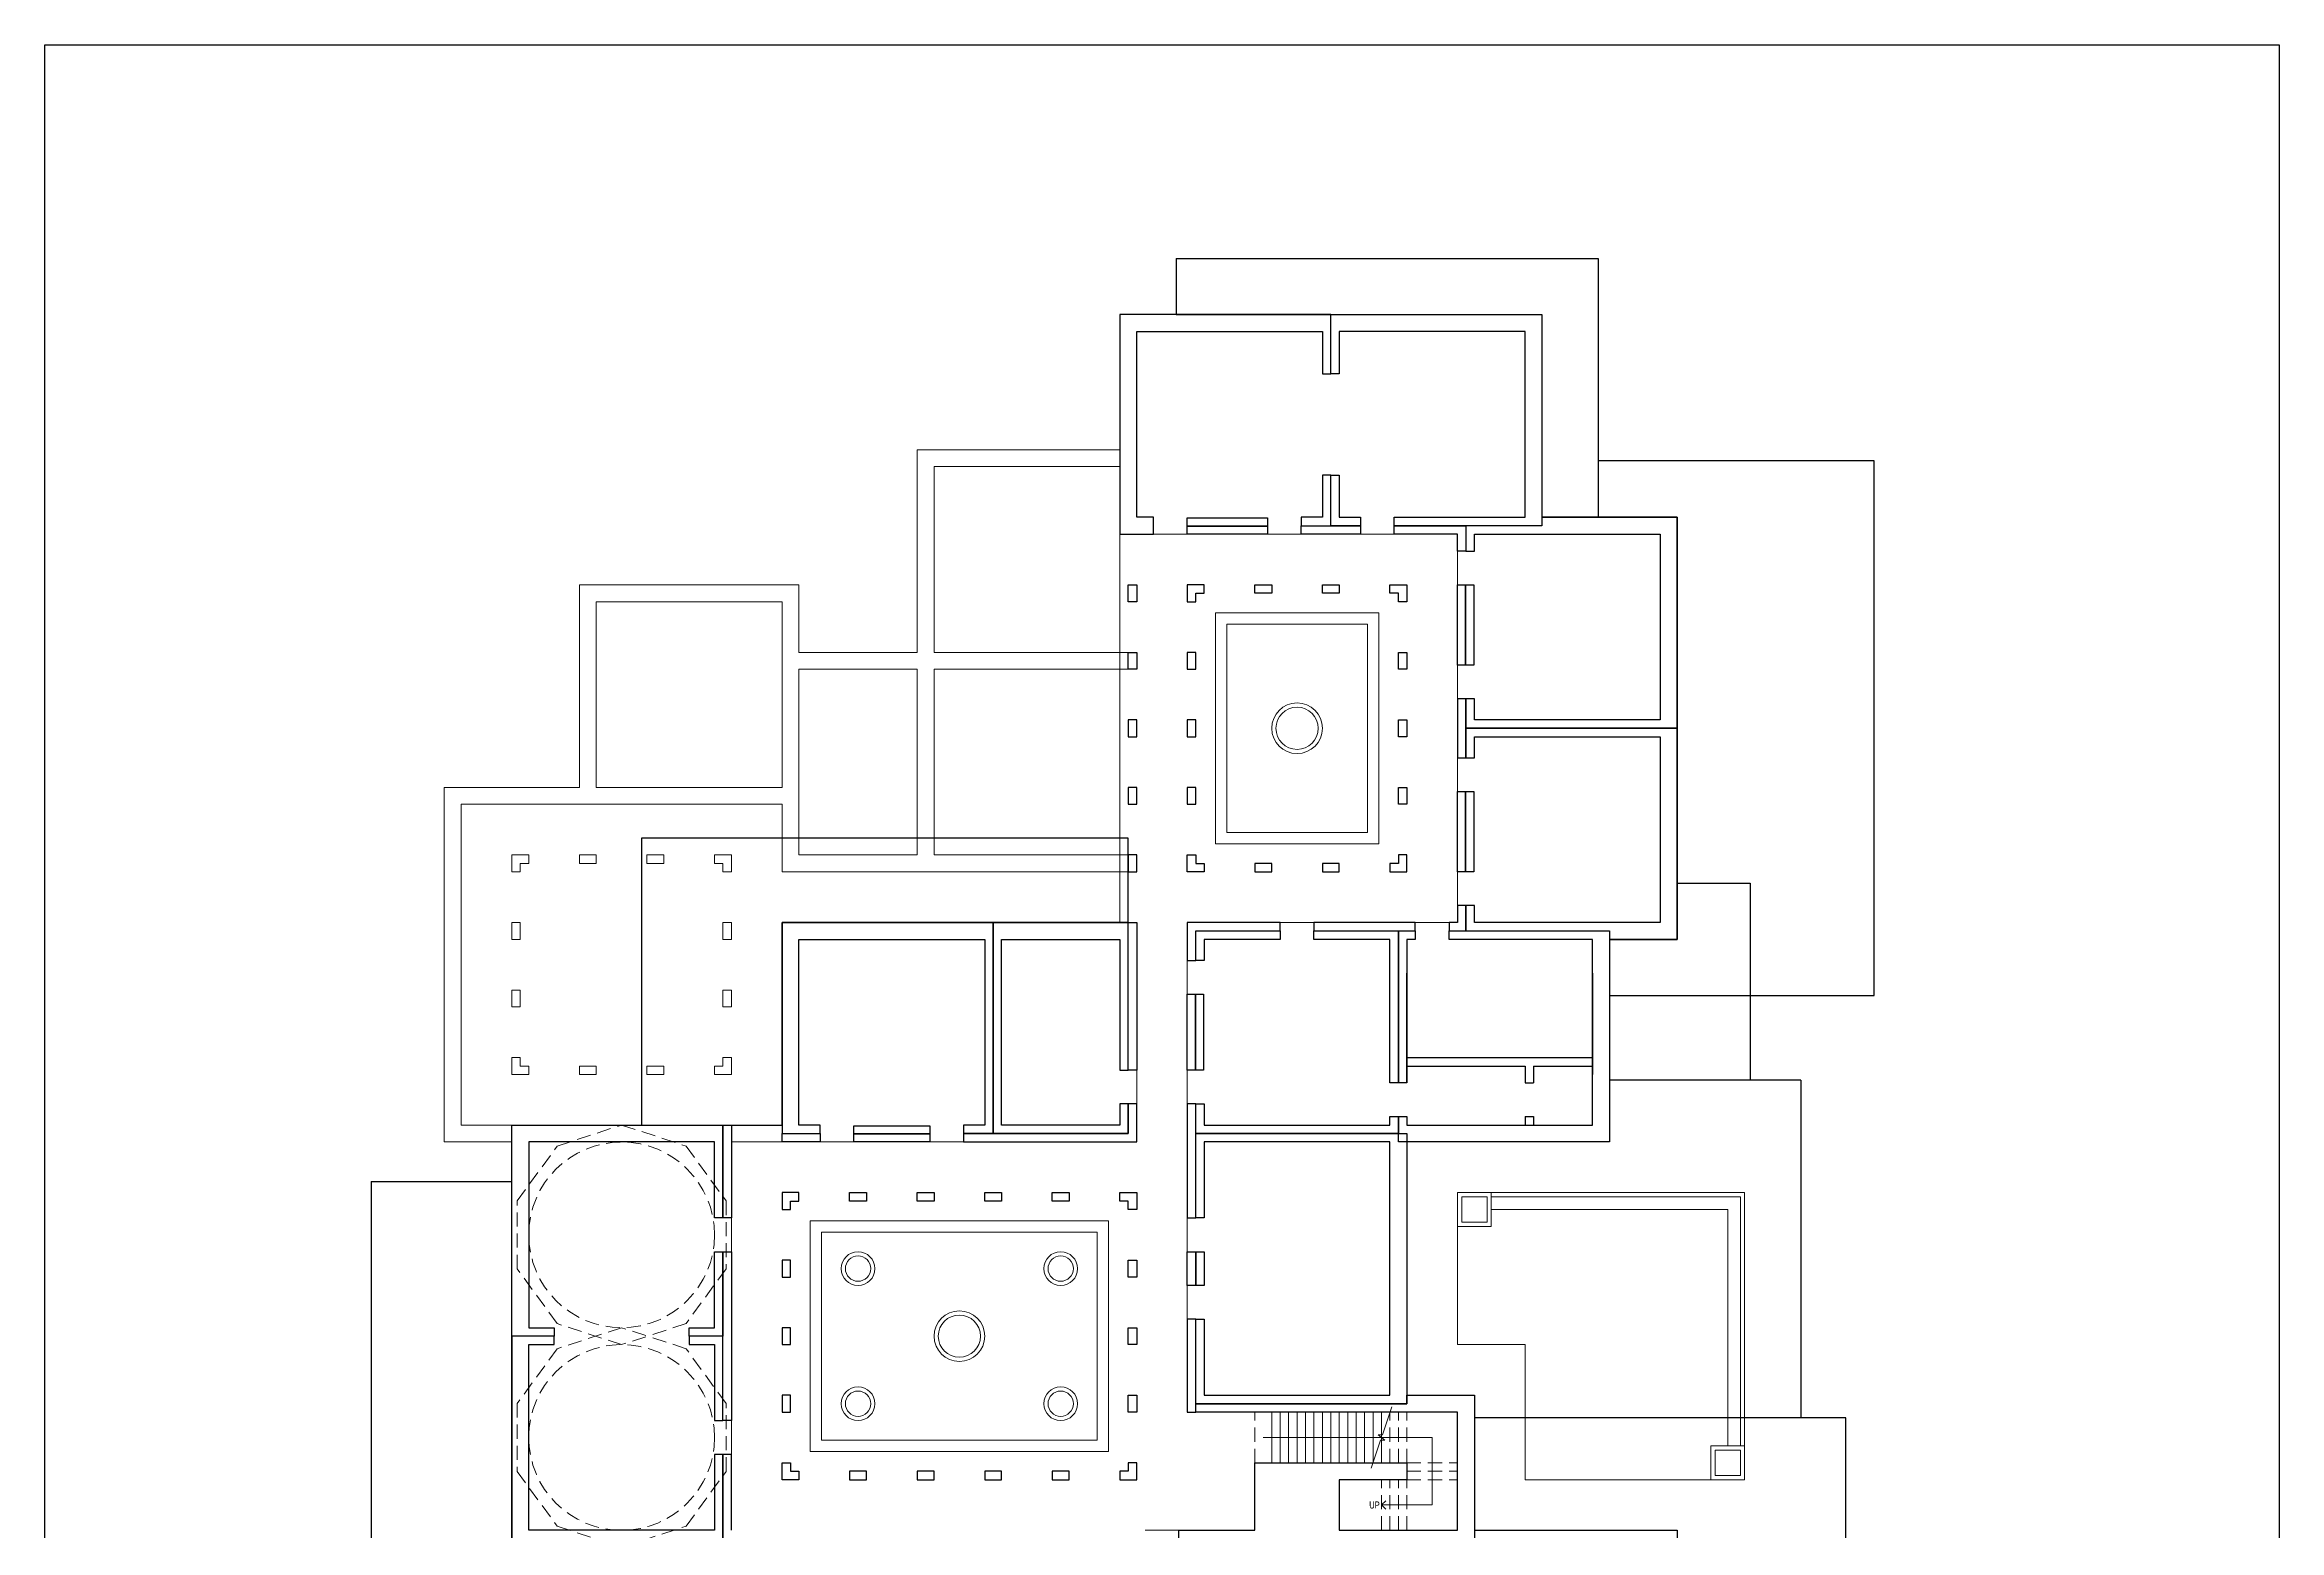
# Model space of a CAD drawing. Header units: millimetres. Extents: x 19 to 1143, y 22 to 444.
# Drawn here: x 192.4 to 271.8, y 391.2 to 444 of the extents above; entities that cross this region are included whole.
import ezdxf

# ---------------------------------------------------------------- set-up
doc = ezdxf.new("R2010")
doc.units = ezdxf.units.MM
doc.linetypes.add('HIDDEN', pattern=[0.375, 0.25, -0.125])
for name, color, linetype, lineweight in [('Above', 31, 'Continuous', 15), ('Elevation 1', 41, 'Continuous', 15), ('Elevation 2', 45, 'Continuous', 9), ('Future expansion', 63, 'Continuous', 9), ('Wall', 42, 'Continuous', 30)]:
    doc.layers.add(name, color=color, linetype=linetype, lineweight=lineweight)
doc.styles.add('THAI', font='', dxfattribs={"width": 0.8})
doc.styles.get('THAI').set_extended_font_data('VNI-Avo')

# ---------------------------------------------------------------- blocks, each defined once
blk = doc.blocks.new('_Open90')
at = {"color": 0, "linetype": 'ByBlock', "lineweight": -2}
for p, q in [((0, 0), (-1, 0)), ((-0.5, 0.5), (0, 0)), ((0, 0), (-0.5, -0.5))]:
    blk.add_line(p, q, dxfattribs=at)

msp = doc.modelspace()

# ---------------------------------------------------------------- linework, layer by layer
for p, q in [((232.617, 436.382), (247.617, 436.382)), ((232.617, 436.382), (232.617, 434.382)), ((247.617, 436.382), (247.617, 427.182)), ((257.417, 429.182), (247.617, 429.182)), ((257.417, 410.182), (257.417, 429.182)), ((213.617, 415.782), (213.617, 405.582)), ((250.417, 414.182), (253.017, 414.182)), ((253.017, 414.182), (253.017, 407.182)), ((248.017, 410.182), (257.417, 410.182)), ((254.817, 407.182), (248.017, 407.182)), ((254.817, 407.182), (254.817, 395.182)), ((204.017, 403.582), (204.017, 388.582)), ((204.017, 403.582), (209.017, 403.582)), ((256.417, 395.182), (243.217, 395.182)), ((256.417, 383.582), (256.417, 395.182))]:
    msp.add_line(p, q)
msp.add_lwpolyline([(192.417, 349.975), (192.417, 443.975), (271.817, 443.975), (271.817, 349.975)], close=True)
for points in [[(232.617, 434.382), (245.617, 434.382), (245.617, 427.182), (247.617, 427.182)], [(247.617, 427.182), (250.417, 427.182), (250.417, 412.182), (248.017, 412.182), (248.017, 404.982), (240.817, 404.982), (240.817, 395.982), (243.217, 395.982), (243.217, 391.182), (250.417, 391.182), (250.417, 383.582)], [(250.417, 367.364), (250.417, 359.764), (240.426, 359.764), (236.426, 359.764), (236.426, 357.364), (227.808, 357.364), (227.808, 359.764), (224.608, 359.764), (213.817, 359.764), (213.817, 367.364), (213.817, 390.582), (209.017, 390.582), (209.017, 405.582), (218.617, 405.582), (218.617, 412.782), (230.917, 412.782), (230.917, 415.782), (213.617, 415.782)]]:
    msp.add_lwpolyline(points)
at = {"layer": 'Above', "linetype": 'HIDDEN', "ltscale": 2}
for p, q in [((210.625, 404.837), (212.917, 405.582)), ((212.917, 405.582), (215.209, 404.837)), ((209.208, 402.887), (210.625, 404.837)), ((215.209, 404.837), (216.626, 402.887)), ((209.208, 400.477), (209.208, 402.887)), ((216.626, 402.887), (216.626, 400.477)), ((210.625, 398.527), (209.208, 400.477)), ((216.626, 400.477), (215.209, 398.527)), ((212.917, 397.782), (210.625, 398.527)), ((212.917, 398.382), (210.625, 397.637)), ((215.209, 398.527), (212.917, 397.782)), ((215.209, 397.637), (212.917, 398.382)), ((210.625, 397.637), (209.208, 395.687)), ((216.626, 395.687), (215.209, 397.637)), ((209.208, 395.687), (209.208, 393.277)), ((216.626, 393.277), (216.626, 395.687)), ((235.417, 393.582), (235.417, 395.382)), ((240.217, 393.582), (240.217, 395.382)), ((240.517, 393.582), (240.517, 395.382)), ((240.817, 393.582), (240.817, 395.382)), ((209.208, 393.277), (210.625, 391.327)), ((215.209, 391.327), (216.626, 393.277)), ((240.817, 393.582), (242.617, 393.582)), ((240.817, 393.282), (242.617, 393.282)), ((239.917, 391.182), (239.917, 392.982)), ((240.217, 391.182), (240.217, 392.982)), ((240.517, 391.182), (240.517, 392.982)), ((240.817, 391.182), (240.817, 392.982)), ((240.817, 392.982), (242.617, 392.982)), ((210.625, 391.327), (212.917, 390.582)), ((212.917, 390.582), (215.209, 391.327))]:
    msp.add_line(p, q, dxfattribs=at)
for centre in [(212.917, 401.682), (212.917, 394.482)]:
    msp.add_circle(centre, 3.3, dxfattribs=at)
at = {"layer": 'Elevation 1'}
for p, q in [((230.617, 412.782), (230.617, 426.582)), ((231.817, 426.582), (233.017, 426.582)), ((235.867, 426.582), (237.067, 426.582)), ((240.367, 426.582), (239.167, 426.582)), ((242.617, 424.782), (242.617, 425.982)), ((234.017, 423.782), (239.817, 423.782)), ((234.017, 415.582), (234.017, 423.782)), ((234.417, 423.382), (239.417, 423.382)), ((234.417, 415.982), (234.417, 423.382)), ((239.417, 423.382), (239.417, 415.982)), ((239.817, 423.782), (239.817, 415.582)), ((242.617, 420.732), (242.617, 421.932)), ((242.617, 417.432), (242.617, 418.632)), ((239.817, 415.582), (234.017, 415.582)), ((239.417, 415.982), (234.417, 415.982)), ((242.617, 413.382), (242.617, 414.582)), ((236.317, 412.782), (237.517, 412.782)), ((241.117, 412.782), (242.317, 412.782)), ((233.017, 410.232), (233.017, 411.432)), ((231.217, 406.332), (231.217, 407.532)), ((233.017, 406.332), (233.017, 407.532)), ((218.617, 405.582), (216.817, 405.582)), ((218.617, 404.982), (216.817, 404.982)), ((219.967, 404.982), (221.167, 404.982)), ((223.867, 404.982), (225.067, 404.982)), ((252.817, 403.182), (243.817, 403.182)), ((243.817, 403.182), (243.817, 402.582)), ((252.667, 403.032), (243.817, 403.032)), ((252.217, 402.582), (243.817, 402.582)), ((252.217, 402.582), (252.217, 394.182)), ((252.667, 403.032), (252.667, 394.182)), ((252.817, 403.182), (252.817, 394.182)), ((216.817, 402.282), (216.817, 401.082)), ((230.217, 402.182), (219.617, 402.182)), ((219.617, 402.182), (219.617, 393.982)), ((229.817, 401.782), (220.017, 401.782)), ((220.017, 401.782), (220.017, 394.382)), ((229.817, 394.382), (229.817, 401.782)), ((230.217, 393.982), (230.217, 402.182)), ((233.017, 402.282), (233.017, 401.082)), ((233.017, 398.682), (233.017, 399.882)), ((240.28, 395.572), (239.949, 394.577)), ((216.817, 395.082), (216.817, 393.882)), ((236.017, 393.582), (236.017, 395.382)), ((236.317, 393.582), (236.317, 395.382)), ((236.617, 393.582), (236.617, 395.382)), ((236.917, 393.582), (236.917, 395.382)), ((237.217, 393.582), (237.217, 395.382)), ((237.517, 393.582), (237.517, 395.382)), ((237.817, 393.582), (237.817, 395.382)), ((238.117, 393.582), (238.117, 395.382)), ((238.417, 393.582), (238.417, 395.382)), ((238.717, 393.582), (238.717, 395.382)), ((239.017, 393.582), (239.017, 395.382)), ((239.317, 393.582), (239.317, 395.382)), ((239.617, 393.582), (239.617, 395.382)), ((239.917, 393.582), (239.917, 395.382)), ((219.617, 393.982), (230.217, 393.982)), ((220.017, 394.382), (229.817, 394.382)), ((239.885, 394.387), (239.554, 393.393)), ((239.949, 394.577), (239.803, 394.573)), ((239.803, 394.573), (240.032, 394.391)), ((240.032, 394.391), (239.885, 394.387)), ((252.217, 394.182), (252.817, 394.182)), ((231.517, 391.182), (232.717, 391.182))]:
    msp.add_line(p, q, dxfattribs=at)
msp.add_lwpolyline([(240.217, 392.082), (241.717, 392.082), (241.717, 394.482), (235.717, 394.482)], dxfattribs=at)
at = {"layer": 'Elevation 2'}
for p, q in [((242.617, 397.782), (242.617, 403.182)), ((242.617, 403.182), (243.817, 403.182)), ((242.767, 403.032), (243.667, 403.032)), ((242.767, 403.032), (242.767, 402.132)), ((243.667, 403.032), (243.667, 402.132)), ((243.817, 401.982), (243.817, 402.582)), ((243.817, 401.982), (242.617, 401.982)), ((242.767, 402.132), (243.667, 402.132)), ((242.617, 397.782), (245.017, 397.782)), ((245.017, 397.782), (245.017, 392.982)), ((251.617, 394.182), (252.217, 394.182)), ((251.617, 394.182), (251.617, 392.982)), ((251.767, 394.032), (252.667, 394.032)), ((251.767, 394.032), (251.767, 393.132)), ((252.667, 394.032), (252.667, 393.132)), ((252.817, 394.182), (252.817, 392.982)), ((251.767, 393.132), (252.667, 393.132)), ((245.017, 392.982), (252.817, 392.982))]:
    msp.add_line(p, q, dxfattribs=at)
for centre, radius in [((236.917, 419.682), 0.9), ((236.917, 419.682), 0.75), ((221.317, 400.482), 0.6), ((228.517, 400.482), 0.6), ((221.317, 400.482), 0.45), ((228.517, 400.482), 0.45), ((224.917, 398.082), 0.9), ((224.917, 398.082), 0.75), ((221.317, 395.682), 0.6), ((228.517, 395.682), 0.6), ((221.317, 395.682), 0.45), ((228.517, 395.682), 0.45)]:
    msp.add_circle(centre, radius, dxfattribs=at)
at = {"layer": 'Future expansion'}
for p, q in [((223.417, 429.582), (223.417, 422.382)), ((223.417, 429.582), (230.617, 429.582)), ((223.417, 429.582), (230.617, 429.582)), ((224.017, 428.982), (230.617, 428.982)), ((224.017, 428.982), (224.017, 422.382)), ((219.217, 424.782), (211.417, 424.782)), ((211.417, 424.782), (211.417, 417.582)), ((218.617, 424.182), (212.017, 424.182)), ((212.017, 424.182), (212.017, 417.582)), ((218.617, 417.582), (218.617, 424.182)), ((219.217, 422.382), (219.217, 424.782)), ((219.217, 422.382), (223.417, 422.382)), ((223.417, 421.782), (219.217, 421.782)), ((219.217, 415.182), (219.217, 421.782)), ((223.417, 421.782), (223.417, 415.182)), ((224.017, 422.382), (230.917, 422.382)), ((224.017, 421.782), (230.917, 421.782)), ((224.017, 421.782), (224.017, 415.182)), ((206.617, 417.582), (211.417, 417.582)), ((206.617, 404.982), (206.617, 417.582)), ((207.217, 416.982), (218.617, 416.982)), ((207.217, 405.582), (207.217, 416.982)), ((212.017, 417.582), (218.617, 417.582)), ((218.617, 414.582), (218.617, 416.982)), ((209.017, 415.182), (209.017, 414.582)), ((209.617, 415.182), (209.017, 415.182)), ((209.017, 414.582), (209.317, 414.582)), ((209.317, 414.582), (209.317, 414.882)), ((209.317, 414.882), (209.617, 414.882)), ((209.617, 414.882), (209.617, 415.182)), ((211.417, 415.182), (212.017, 415.182)), ((211.417, 414.882), (211.417, 415.182)), ((212.017, 414.882), (211.417, 414.882)), ((212.017, 415.182), (212.017, 414.882)), ((213.817, 415.182), (214.417, 415.182)), ((213.817, 414.882), (213.817, 415.182)), ((214.417, 414.882), (213.817, 414.882)), ((214.417, 415.182), (214.417, 414.882)), ((216.217, 414.882), (216.217, 415.182)), ((216.217, 415.182), (216.817, 415.182)), ((216.517, 414.882), (216.217, 414.882)), ((216.517, 414.582), (216.517, 414.882)), ((216.817, 414.582), (216.517, 414.582)), ((216.817, 415.182), (216.817, 414.582)), ((218.617, 414.582), (230.917, 414.582)), ((223.417, 415.182), (219.217, 415.182)), ((224.017, 415.182), (230.917, 415.182)), ((209.017, 412.782), (209.317, 412.782)), ((209.017, 412.182), (209.017, 412.782)), ((209.317, 412.182), (209.017, 412.182)), ((209.317, 412.782), (209.317, 412.182)), ((216.517, 412.782), (216.817, 412.782)), ((216.517, 412.182), (216.517, 412.782)), ((216.817, 412.182), (216.517, 412.182)), ((216.817, 412.782), (216.817, 412.182)), ((209.017, 410.382), (209.317, 410.382)), ((209.017, 409.782), (209.017, 410.382)), ((209.317, 409.782), (209.017, 409.782)), ((209.317, 410.382), (209.317, 409.782)), ((216.517, 410.382), (216.817, 410.382)), ((216.517, 409.782), (216.517, 410.382)), ((216.817, 409.782), (216.517, 409.782)), ((216.817, 410.382), (216.817, 409.782)), ((209.017, 407.382), (209.017, 407.982)), ((209.017, 407.982), (209.317, 407.982)), ((209.617, 407.382), (209.017, 407.382)), ((209.317, 407.982), (209.317, 407.682)), ((209.317, 407.682), (209.617, 407.682)), ((209.617, 407.682), (209.617, 407.382)), ((212.017, 407.682), (211.417, 407.682)), ((211.417, 407.682), (211.417, 407.382)), ((211.417, 407.382), (212.017, 407.382)), ((212.017, 407.382), (212.017, 407.682)), ((214.417, 407.682), (213.817, 407.682)), ((213.817, 407.682), (213.817, 407.382)), ((213.817, 407.382), (214.417, 407.382)), ((214.417, 407.382), (214.417, 407.682)), ((216.517, 407.682), (216.217, 407.682)), ((216.217, 407.682), (216.217, 407.382)), ((216.217, 407.382), (216.817, 407.382)), ((216.817, 407.982), (216.517, 407.982)), ((216.517, 407.982), (216.517, 407.682)), ((216.817, 407.382), (216.817, 407.982)), ((206.617, 404.982), (209.017, 404.982)), ((207.217, 405.582), (209.017, 405.582))]:
    msp.add_line(p, q, dxfattribs=at)
at = {"layer": 'Wall'}
for p, q in [((238.117, 434.382), (230.617, 434.382)), ((230.617, 434.382), (230.617, 426.582)), ((238.117, 432.282), (238.117, 434.382)), ((238.117, 434.382), (245.617, 434.382)), ((238.117, 432.282), (238.117, 434.382)), ((245.617, 434.382), (245.617, 426.882)), ((231.217, 427.182), (231.217, 433.782)), ((231.217, 433.782), (237.817, 433.782)), ((237.817, 433.782), (237.817, 432.282)), ((245.017, 433.782), (238.417, 433.782)), ((238.417, 433.782), (238.417, 432.282)), ((245.017, 427.182), (245.017, 433.782)), ((237.817, 432.282), (238.117, 432.282)), ((238.417, 432.282), (238.117, 432.282)), ((238.117, 428.682), (237.817, 428.682)), ((237.817, 428.682), (237.817, 427.182)), ((238.117, 428.682), (238.417, 428.682)), ((238.117, 426.882), (238.117, 428.682)), ((238.117, 426.882), (238.117, 428.682)), ((238.417, 428.682), (238.417, 427.182)), ((231.817, 427.182), (231.217, 427.182)), ((231.817, 426.582), (231.817, 427.182)), ((237.817, 427.182), (237.067, 427.182)), ((237.067, 427.182), (237.067, 426.882)), ((238.417, 427.182), (239.167, 427.182)), ((239.167, 427.182), (239.167, 426.882)), ((240.367, 426.882), (240.367, 427.182)), ((240.367, 427.182), (245.017, 427.182)), ((250.417, 427.182), (245.617, 427.182)), ((245.617, 427.182), (245.617, 426.882)), ((250.417, 419.682), (250.417, 427.182)), ((230.617, 426.582), (231.817, 426.582)), ((233.017, 427.159), (235.867, 427.159)), ((233.017, 426.87), (233.017, 427.159)), ((233.017, 426.87), (235.867, 426.87)), ((233.017, 426.582), (233.017, 426.87)), ((235.867, 426.87), (233.017, 426.87)), ((235.867, 426.582), (233.017, 426.582)), ((235.867, 427.159), (235.867, 426.87)), ((235.867, 426.87), (235.867, 426.582)), ((237.067, 426.882), (238.117, 426.882)), ((237.067, 426.582), (237.067, 426.882)), ((237.067, 426.882), (239.167, 426.882)), ((239.167, 426.582), (237.067, 426.582)), ((239.167, 426.882), (238.117, 426.882)), ((239.167, 426.882), (239.167, 426.582)), ((245.617, 426.882), (240.367, 426.882)), ((240.367, 426.582), (240.367, 426.882)), ((240.367, 426.882), (242.917, 426.882)), ((242.617, 426.582), (240.367, 426.582)), ((242.617, 425.982), (242.617, 426.582)), ((245.617, 426.882), (242.917, 426.882)), ((242.917, 426.882), (242.917, 425.982)), ((242.917, 426.882), (242.917, 425.982)), ((243.217, 425.982), (243.217, 426.582)), ((243.217, 426.582), (249.817, 426.582)), ((249.817, 426.582), (249.817, 419.982)), ((242.917, 425.982), (242.617, 425.982)), ((242.917, 425.982), (243.217, 425.982)), ((230.917, 424.782), (231.217, 424.782)), ((230.917, 424.182), (230.917, 424.782)), ((231.217, 424.182), (230.917, 424.182)), ((231.217, 424.782), (231.217, 424.182)), ((233.017, 424.782), (233.017, 424.182)), ((233.617, 424.782), (233.017, 424.782)), ((233.017, 424.182), (233.317, 424.182)), ((233.317, 424.182), (233.317, 424.482)), ((233.317, 424.482), (233.617, 424.482)), ((233.617, 424.482), (233.617, 424.782)), ((235.417, 424.782), (236.017, 424.782)), ((235.417, 424.482), (235.417, 424.782)), ((236.017, 424.482), (235.417, 424.482)), ((236.017, 424.782), (236.017, 424.482)), ((237.817, 424.782), (238.417, 424.782)), ((237.817, 424.482), (237.817, 424.782)), ((238.417, 424.482), (237.817, 424.482)), ((238.417, 424.782), (238.417, 424.482)), ((240.217, 424.482), (240.217, 424.782)), ((240.217, 424.782), (240.817, 424.782)), ((240.517, 424.482), (240.217, 424.482)), ((240.517, 424.182), (240.517, 424.482)), ((240.817, 424.182), (240.517, 424.182)), ((240.817, 424.782), (240.817, 424.182)), ((242.617, 421.932), (242.617, 424.782)), ((242.617, 424.782), (242.905, 424.782)), ((242.905, 424.782), (242.905, 421.932)), ((242.905, 421.932), (242.905, 424.782)), ((242.905, 424.782), (243.193, 424.782)), ((243.193, 424.782), (243.193, 421.932)), ((230.917, 422.382), (231.217, 422.382)), ((230.917, 421.782), (230.917, 422.382)), ((231.217, 421.782), (230.917, 421.782)), ((231.217, 422.382), (231.217, 421.782)), ((233.317, 422.382), (233.017, 422.382)), ((233.017, 422.382), (233.017, 421.782)), ((233.017, 421.782), (233.317, 421.782)), ((233.317, 421.782), (233.317, 422.382)), ((240.517, 422.382), (240.817, 422.382)), ((240.517, 421.782), (240.517, 422.382)), ((240.817, 421.782), (240.517, 421.782)), ((240.817, 422.382), (240.817, 421.782)), ((242.905, 421.932), (242.617, 421.932)), ((243.193, 421.932), (242.905, 421.932)), ((242.917, 420.732), (242.617, 420.732)), ((242.617, 420.732), (242.617, 418.632)), ((242.917, 420.732), (242.917, 419.682)), ((243.217, 420.732), (242.917, 420.732)), ((242.917, 418.632), (242.917, 420.732)), ((243.217, 419.982), (243.217, 420.732)), ((231.217, 419.982), (230.917, 419.982)), ((230.917, 419.982), (230.917, 419.382)), ((230.917, 419.382), (231.217, 419.382)), ((231.217, 419.382), (231.217, 419.982)), ((233.317, 419.982), (233.017, 419.982)), ((233.017, 419.982), (233.017, 419.382)), ((233.017, 419.382), (233.317, 419.382)), ((233.317, 419.382), (233.317, 419.982)), ((240.517, 419.982), (240.817, 419.982)), ((240.517, 419.382), (240.517, 419.982)), ((240.817, 419.382), (240.517, 419.382)), ((240.817, 419.982), (240.817, 419.382)), ((250.417, 419.682), (242.917, 419.682)), ((242.917, 419.682), (242.917, 418.632)), ((242.917, 419.682), (250.417, 419.682)), ((249.817, 419.982), (243.217, 419.982)), ((243.217, 418.632), (243.217, 419.382)), ((243.217, 419.382), (249.817, 419.382)), ((249.817, 419.382), (249.817, 412.782)), ((250.417, 412.182), (250.417, 419.682)), ((242.617, 418.632), (242.917, 418.632)), ((242.917, 418.632), (243.217, 418.632)), ((231.217, 417.582), (230.917, 417.582)), ((230.917, 417.582), (230.917, 416.982)), ((230.917, 416.982), (231.217, 416.982)), ((231.217, 416.982), (231.217, 417.582)), ((233.317, 417.582), (233.017, 417.582)), ((233.017, 417.582), (233.017, 416.982)), ((233.017, 416.982), (233.317, 416.982)), ((233.317, 416.982), (233.317, 417.582)), ((240.517, 417.582), (240.817, 417.582)), ((240.517, 416.982), (240.517, 417.582)), ((240.817, 416.982), (240.517, 416.982)), ((240.817, 417.582), (240.817, 416.982)), ((242.617, 414.582), (242.617, 417.432)), ((242.617, 417.432), (242.905, 417.432)), ((242.905, 417.432), (242.905, 414.582)), ((242.905, 414.582), (242.905, 417.432)), ((242.905, 417.432), (243.193, 417.432)), ((243.193, 417.432), (243.193, 414.582)), ((231.217, 415.182), (230.917, 415.182)), ((230.917, 415.182), (230.917, 414.582)), ((230.917, 414.582), (231.217, 414.582)), ((231.217, 414.582), (231.217, 415.182)), ((233.017, 414.582), (233.017, 415.182)), ((233.017, 415.182), (233.317, 415.182)), ((233.617, 414.582), (233.017, 414.582)), ((233.317, 415.182), (233.317, 414.882)), ((233.317, 414.882), (233.617, 414.882)), ((233.617, 414.882), (233.617, 414.582)), ((236.017, 414.882), (235.417, 414.882)), ((235.417, 414.882), (235.417, 414.582)), ((235.417, 414.582), (236.017, 414.582)), ((236.017, 414.582), (236.017, 414.882)), ((238.417, 414.882), (237.817, 414.882)), ((237.817, 414.882), (237.817, 414.582)), ((237.817, 414.582), (238.417, 414.582)), ((238.417, 414.582), (238.417, 414.882)), ((240.517, 414.882), (240.217, 414.882)), ((240.217, 414.882), (240.217, 414.582)), ((240.217, 414.582), (240.817, 414.582)), ((240.817, 415.182), (240.517, 415.182)), ((240.517, 415.182), (240.517, 414.882)), ((240.817, 414.582), (240.817, 415.182)), ((242.905, 414.582), (242.617, 414.582)), ((243.193, 414.582), (242.905, 414.582)), ((242.917, 413.382), (242.617, 413.382)), ((242.617, 413.382), (242.617, 412.782)), ((242.917, 413.382), (242.917, 412.482)), ((243.217, 413.382), (242.917, 413.382)), ((242.917, 412.482), (242.917, 413.382)), ((243.217, 412.782), (243.217, 413.382)), ((226.117, 412.782), (218.617, 412.782)), ((218.617, 412.782), (218.617, 405.282)), ((219.217, 405.582), (219.217, 412.182)), ((219.217, 412.182), (225.817, 412.182)), ((225.817, 412.182), (225.817, 405.582)), ((230.917, 412.782), (226.117, 412.782)), ((226.117, 412.782), (226.117, 405.282)), ((226.117, 405.282), (226.117, 412.782)), ((226.417, 405.582), (226.417, 412.182)), ((226.417, 412.182), (230.617, 412.182)), ((230.617, 412.182), (230.617, 407.532)), ((230.917, 409.482), (230.917, 412.782)), ((230.917, 412.782), (231.217, 412.782)), ((230.917, 412.482), (230.917, 412.782)), ((230.917, 407.532), (230.917, 412.482)), ((230.917, 412.482), (230.917, 412.482)), ((231.217, 412.782), (231.217, 407.532)), ((236.317, 412.782), (233.017, 412.782)), ((233.017, 412.782), (233.017, 411.432)), ((233.317, 411.432), (233.317, 412.482)), ((233.317, 412.482), (236.317, 412.482)), ((233.317, 411.432), (233.317, 412.482)), ((233.317, 412.482), (236.317, 412.482)), ((236.317, 412.182), (233.617, 412.182)), ((233.617, 412.182), (233.617, 411.432)), ((236.317, 412.482), (236.317, 412.782)), ((236.317, 412.482), (236.317, 412.182)), ((241.117, 412.782), (237.517, 412.782)), ((237.517, 412.782), (237.517, 412.482)), ((237.517, 412.182), (237.517, 412.482)), ((237.517, 412.482), (240.517, 412.482)), ((237.517, 412.482), (241.117, 412.482)), ((240.217, 412.182), (237.517, 412.182)), ((240.217, 407.082), (240.217, 412.182)), ((240.517, 412.482), (240.517, 407.082)), ((240.517, 407.082), (240.517, 412.482)), ((240.517, 412.482), (241.117, 412.482)), ((241.117, 412.182), (240.817, 412.182)), ((240.817, 412.182), (240.817, 407.082)), ((241.117, 412.482), (241.117, 412.782)), ((241.117, 412.482), (241.117, 412.182)), ((242.617, 412.782), (242.317, 412.782)), ((242.317, 412.782), (242.317, 412.482)), ((242.317, 412.482), (242.917, 412.482)), ((242.317, 412.482), (248.017, 412.482)), ((242.317, 412.182), (242.317, 412.482)), ((247.417, 412.182), (242.317, 412.182)), ((242.917, 412.482), (248.017, 412.482)), ((249.817, 412.782), (243.217, 412.782)), ((247.417, 405.582), (247.417, 412.182)), ((248.017, 412.482), (248.017, 412.182)), ((248.017, 412.482), (248.017, 404.982)), ((248.017, 412.182), (250.417, 412.182)), ((233.017, 411.432), (233.317, 411.432)), ((233.617, 411.432), (233.317, 411.432)), ((240.817, 407.082), (240.817, 410.982)), ((247.417, 410.982), (247.417, 407.382)), ((233.017, 407.532), (233.017, 410.232)), ((233.017, 410.232), (233.305, 410.232)), ((233.305, 410.232), (233.305, 407.532)), ((233.305, 407.532), (233.305, 410.232)), ((233.305, 410.232), (233.593, 410.232)), ((233.593, 410.232), (233.593, 407.532)), ((230.617, 407.532), (230.917, 407.532)), ((231.217, 407.532), (230.917, 407.532)), ((233.305, 407.532), (233.017, 407.532)), ((233.593, 407.532), (233.305, 407.532)), ((240.817, 407.982), (247.417, 407.982)), ((240.817, 407.682), (245.017, 407.682)), ((245.017, 407.682), (245.017, 407.082)), ((245.317, 407.682), (247.417, 407.682)), ((245.317, 407.682), (245.317, 407.082)), ((240.517, 407.082), (240.217, 407.082)), ((240.817, 407.082), (240.517, 407.082)), ((245.017, 407.082), (245.317, 407.082)), ((230.917, 406.332), (230.617, 406.332)), ((230.617, 406.332), (230.617, 405.582)), ((230.917, 405.282), (230.917, 406.332)), ((231.217, 406.332), (230.917, 406.332)), ((230.917, 406.332), (230.917, 405.282)), ((231.217, 404.982), (231.217, 406.332)), ((233.317, 406.332), (233.017, 406.332)), ((233.017, 406.332), (233.017, 402.282)), ((233.317, 405.282), (233.317, 406.332)), ((233.317, 406.332), (233.617, 406.332)), ((233.317, 402.282), (233.317, 406.332)), ((233.617, 406.332), (233.617, 405.582)), ((240.217, 405.582), (240.217, 405.882)), ((240.217, 405.882), (240.517, 405.882)), ((240.517, 405.882), (240.517, 405.282)), ((240.517, 404.982), (240.517, 405.882)), ((240.517, 405.882), (240.817, 405.882)), ((240.817, 405.882), (240.817, 405.582)), ((245.017, 405.882), (245.017, 405.582)), ((245.017, 405.882), (245.317, 405.882)), ((245.317, 405.882), (245.317, 405.582)), ((209.017, 398.082), (209.017, 405.582)), ((209.017, 405.582), (216.517, 405.582)), ((216.217, 404.982), (209.617, 404.982)), ((209.617, 404.982), (209.617, 398.382)), ((216.217, 402.282), (216.217, 404.982)), ((216.517, 405.582), (216.517, 402.282)), ((216.517, 402.282), (216.517, 405.582)), ((216.517, 405.582), (216.817, 405.582)), ((216.817, 405.582), (216.817, 404.982)), ((216.817, 404.982), (216.817, 404.982)), ((216.817, 404.982), (216.817, 402.282)), ((218.617, 405.282), (219.967, 405.282)), ((218.617, 405.282), (218.917, 405.282)), ((218.617, 404.982), (218.617, 405.282)), ((219.967, 404.982), (218.617, 404.982)), ((218.917, 405.282), (218.917, 405.282)), ((218.917, 405.282), (219.967, 405.282)), ((219.967, 405.582), (219.217, 405.582)), ((219.967, 405.282), (219.967, 405.582)), ((219.967, 405.282), (219.967, 404.982)), ((221.167, 405.559), (223.867, 405.559)), ((221.167, 405.27), (221.167, 405.559)), ((221.167, 405.27), (223.867, 405.27)), ((221.167, 404.982), (221.167, 405.27)), ((223.867, 405.27), (221.167, 405.27)), ((223.867, 404.982), (221.167, 404.982)), ((223.867, 405.559), (223.867, 405.27)), ((223.867, 405.27), (223.867, 404.982)), ((225.817, 405.582), (225.067, 405.582)), ((225.067, 405.582), (225.067, 405.282)), ((225.067, 405.282), (226.117, 405.282)), ((225.067, 405.282), (225.067, 404.982)), ((230.917, 405.282), (225.067, 405.282)), ((225.067, 404.982), (231.217, 404.982)), ((226.117, 405.282), (230.917, 405.282)), ((230.617, 405.582), (226.417, 405.582)), ((240.517, 405.282), (233.317, 405.282)), ((233.317, 402.282), (233.317, 405.282)), ((233.317, 405.282), (240.817, 405.282)), ((233.617, 405.582), (240.217, 405.582)), ((240.217, 404.982), (233.617, 404.982)), ((233.617, 404.982), (233.617, 402.282)), ((240.217, 395.982), (240.217, 404.982)), ((248.017, 404.982), (240.517, 404.982)), ((240.817, 405.582), (247.417, 405.582)), ((240.817, 405.282), (240.817, 395.682)), ((218.617, 403.182), (218.617, 402.582)), ((219.217, 403.182), (218.617, 403.182)), ((218.617, 402.582), (218.917, 402.582)), ((218.917, 402.582), (218.917, 402.882)), ((218.917, 402.882), (219.217, 402.882)), ((219.217, 402.882), (219.217, 403.182)), ((221.017, 403.182), (221.617, 403.182)), ((221.017, 402.882), (221.017, 403.182)), ((221.617, 402.882), (221.017, 402.882)), ((221.617, 403.182), (221.617, 402.882)), ((223.417, 403.182), (224.017, 403.182)), ((223.417, 402.882), (223.417, 403.182)), ((224.017, 402.882), (223.417, 402.882)), ((224.017, 403.182), (224.017, 402.882)), ((225.817, 403.182), (226.417, 403.182)), ((225.817, 402.882), (225.817, 403.182)), ((226.417, 402.882), (225.817, 402.882)), ((226.417, 403.182), (226.417, 402.882)), ((228.217, 403.182), (228.817, 403.182)), ((228.217, 402.882), (228.217, 403.182)), ((228.817, 402.882), (228.217, 402.882)), ((228.817, 403.182), (228.817, 402.882)), ((230.617, 402.882), (230.617, 403.182)), ((230.617, 403.182), (231.217, 403.182)), ((230.917, 402.882), (230.617, 402.882)), ((230.917, 402.582), (230.917, 402.882)), ((231.217, 402.582), (230.917, 402.582)), ((231.217, 403.182), (231.217, 402.582)), ((216.517, 402.282), (216.217, 402.282)), ((216.817, 402.282), (216.517, 402.282)), ((233.017, 402.282), (233.317, 402.282)), ((233.617, 402.282), (233.317, 402.282)), ((216.217, 398.382), (216.217, 401.082)), ((216.217, 401.082), (216.517, 401.082)), ((216.517, 401.082), (216.517, 398.082)), ((216.517, 401.082), (216.817, 401.082)), ((216.517, 395.082), (216.517, 401.082)), ((216.817, 401.082), (216.817, 395.082)), ((233.017, 399.882), (233.017, 401.082)), ((233.017, 401.082), (233.317, 401.082)), ((233.317, 399.882), (233.317, 401.082)), ((233.317, 401.082), (233.617, 401.082)), ((233.317, 401.082), (233.317, 399.882)), ((233.617, 401.082), (233.617, 399.882)), ((218.917, 400.782), (218.617, 400.782)), ((218.617, 400.782), (218.617, 400.182)), ((218.617, 400.182), (218.917, 400.182)), ((218.917, 400.182), (218.917, 400.782)), ((230.917, 400.782), (231.217, 400.782)), ((230.917, 400.182), (230.917, 400.782)), ((231.217, 400.182), (230.917, 400.182)), ((231.217, 400.782), (231.217, 400.182)), ((233.317, 399.882), (233.017, 399.882)), ((233.617, 399.882), (233.317, 399.882)), ((233.317, 398.682), (233.017, 398.682)), ((233.017, 398.682), (233.017, 395.382)), ((233.317, 395.682), (233.317, 398.682)), ((233.317, 398.682), (233.617, 398.682)), ((233.317, 395.382), (233.317, 398.682)), ((233.617, 398.682), (233.617, 395.982)), ((210.517, 398.082), (209.017, 398.082)), ((210.517, 398.082), (209.017, 398.082)), ((209.017, 398.082), (209.017, 390.582)), ((209.617, 398.382), (210.517, 398.382)), ((210.517, 398.382), (210.517, 398.082)), ((210.517, 397.782), (210.517, 398.082)), ((215.317, 398.082), (215.317, 398.382)), ((215.317, 398.382), (216.217, 398.382)), ((216.517, 398.082), (215.317, 398.082)), ((215.317, 398.082), (215.317, 397.782)), ((216.517, 398.082), (215.317, 398.082)), ((216.517, 395.082), (216.517, 398.082)), ((218.917, 398.382), (218.617, 398.382)), ((218.617, 398.382), (218.617, 397.782)), ((218.917, 397.782), (218.917, 398.382)), ((230.917, 398.382), (231.217, 398.382)), ((230.917, 397.782), (230.917, 398.382)), ((231.217, 398.382), (231.217, 397.782)), ((209.617, 391.182), (209.617, 397.782)), ((209.617, 397.782), (210.517, 397.782)), ((215.317, 397.782), (216.217, 397.782)), ((216.217, 397.782), (216.217, 395.082)), ((218.617, 397.782), (218.917, 397.782)), ((231.217, 397.782), (230.917, 397.782)), ((218.917, 395.982), (218.617, 395.982)), ((218.617, 395.982), (218.617, 395.382)), ((218.917, 395.382), (218.917, 395.982)), ((230.917, 395.982), (231.217, 395.982)), ((230.917, 395.382), (230.917, 395.982)), ((231.217, 395.982), (231.217, 395.382)), ((233.317, 395.382), (233.317, 395.682)), ((233.317, 395.682), (240.817, 395.682)), ((240.817, 395.682), (233.317, 395.682)), ((233.617, 395.982), (240.217, 395.982)), ((240.817, 395.682), (240.817, 395.982)), ((240.817, 395.982), (243.217, 395.982)), ((243.217, 395.982), (243.217, 390.882)), ((216.217, 395.082), (216.517, 395.082)), ((216.817, 395.082), (216.517, 395.082)), ((218.617, 395.382), (218.917, 395.382)), ((231.217, 395.382), (230.917, 395.382)), ((233.017, 395.382), (233.317, 395.382)), ((242.617, 395.382), (233.317, 395.382)), ((242.617, 391.182), (242.617, 395.382)), ((216.517, 393.882), (216.217, 393.882)), ((216.217, 393.882), (216.217, 391.182)), ((216.517, 390.882), (216.517, 393.882)), ((216.817, 393.882), (216.517, 393.882)), ((216.517, 393.882), (216.517, 390.882)), ((216.817, 391.182), (216.817, 393.882)), ((218.617, 392.982), (218.617, 393.582)), ((218.617, 393.582), (218.917, 393.582)), ((218.917, 393.582), (218.917, 393.282)), ((218.917, 393.282), (219.217, 393.282)), ((219.217, 393.282), (219.217, 392.982)), ((221.617, 393.282), (221.017, 393.282)), ((221.017, 393.282), (221.017, 392.982)), ((221.617, 392.982), (221.617, 393.282)), ((224.017, 393.282), (223.417, 393.282)), ((223.417, 393.282), (223.417, 392.982)), ((224.017, 392.982), (224.017, 393.282)), ((226.417, 393.282), (225.817, 393.282)), ((225.817, 393.282), (225.817, 392.982)), ((226.417, 392.982), (226.417, 393.282)), ((228.817, 393.282), (228.217, 393.282)), ((228.217, 393.282), (228.217, 392.982)), ((228.817, 392.982), (228.817, 393.282)), ((230.917, 393.282), (230.617, 393.282)), ((230.617, 393.282), (230.617, 392.982)), ((231.217, 393.582), (230.917, 393.582)), ((230.917, 393.582), (230.917, 393.282)), ((231.217, 392.982), (231.217, 393.582)), ((235.417, 392.982), (235.417, 393.582)), ((235.417, 393.582), (240.817, 393.582)), ((240.817, 393.582), (240.817, 392.982)), ((219.217, 392.982), (218.617, 392.982)), ((221.017, 392.982), (221.617, 392.982)), ((223.417, 392.982), (224.017, 392.982)), ((225.817, 392.982), (226.417, 392.982)), ((228.217, 392.982), (228.817, 392.982)), ((230.617, 392.982), (231.217, 392.982)), ((235.417, 391.182), (235.417, 392.982)), ((235.417, 392.982), (235.417, 392.982)), ((240.817, 392.982), (238.417, 392.982)), ((238.417, 392.982), (238.417, 391.182)), ((216.217, 391.182), (209.617, 391.182)), ((232.717, 390.882), (232.717, 391.182)), ((232.717, 391.182), (235.417, 391.182)), ((238.417, 391.182), (242.617, 391.182))]:
    msp.add_line(p, q, dxfattribs=at)

# ---------------------------------------------------------------- block references
at = {"layer": 'Elevation 1', "xscale": 0.3, "yscale": 0.3, "zscale": 0.3, "rotation": 180.0000000000253}
msp.add_blockref('_Open90', (239.917, 392.082), dxfattribs=at)

# ---------------------------------------------------------------- texts
at = {"layer": 'Elevation 1', "style": 'THAI', "width": 0.8}
msp.add_text('UP', height=0.25, dxfattribs=at).set_placement((239.481, 391.958))

doc.saveas('drawing.dxf')
